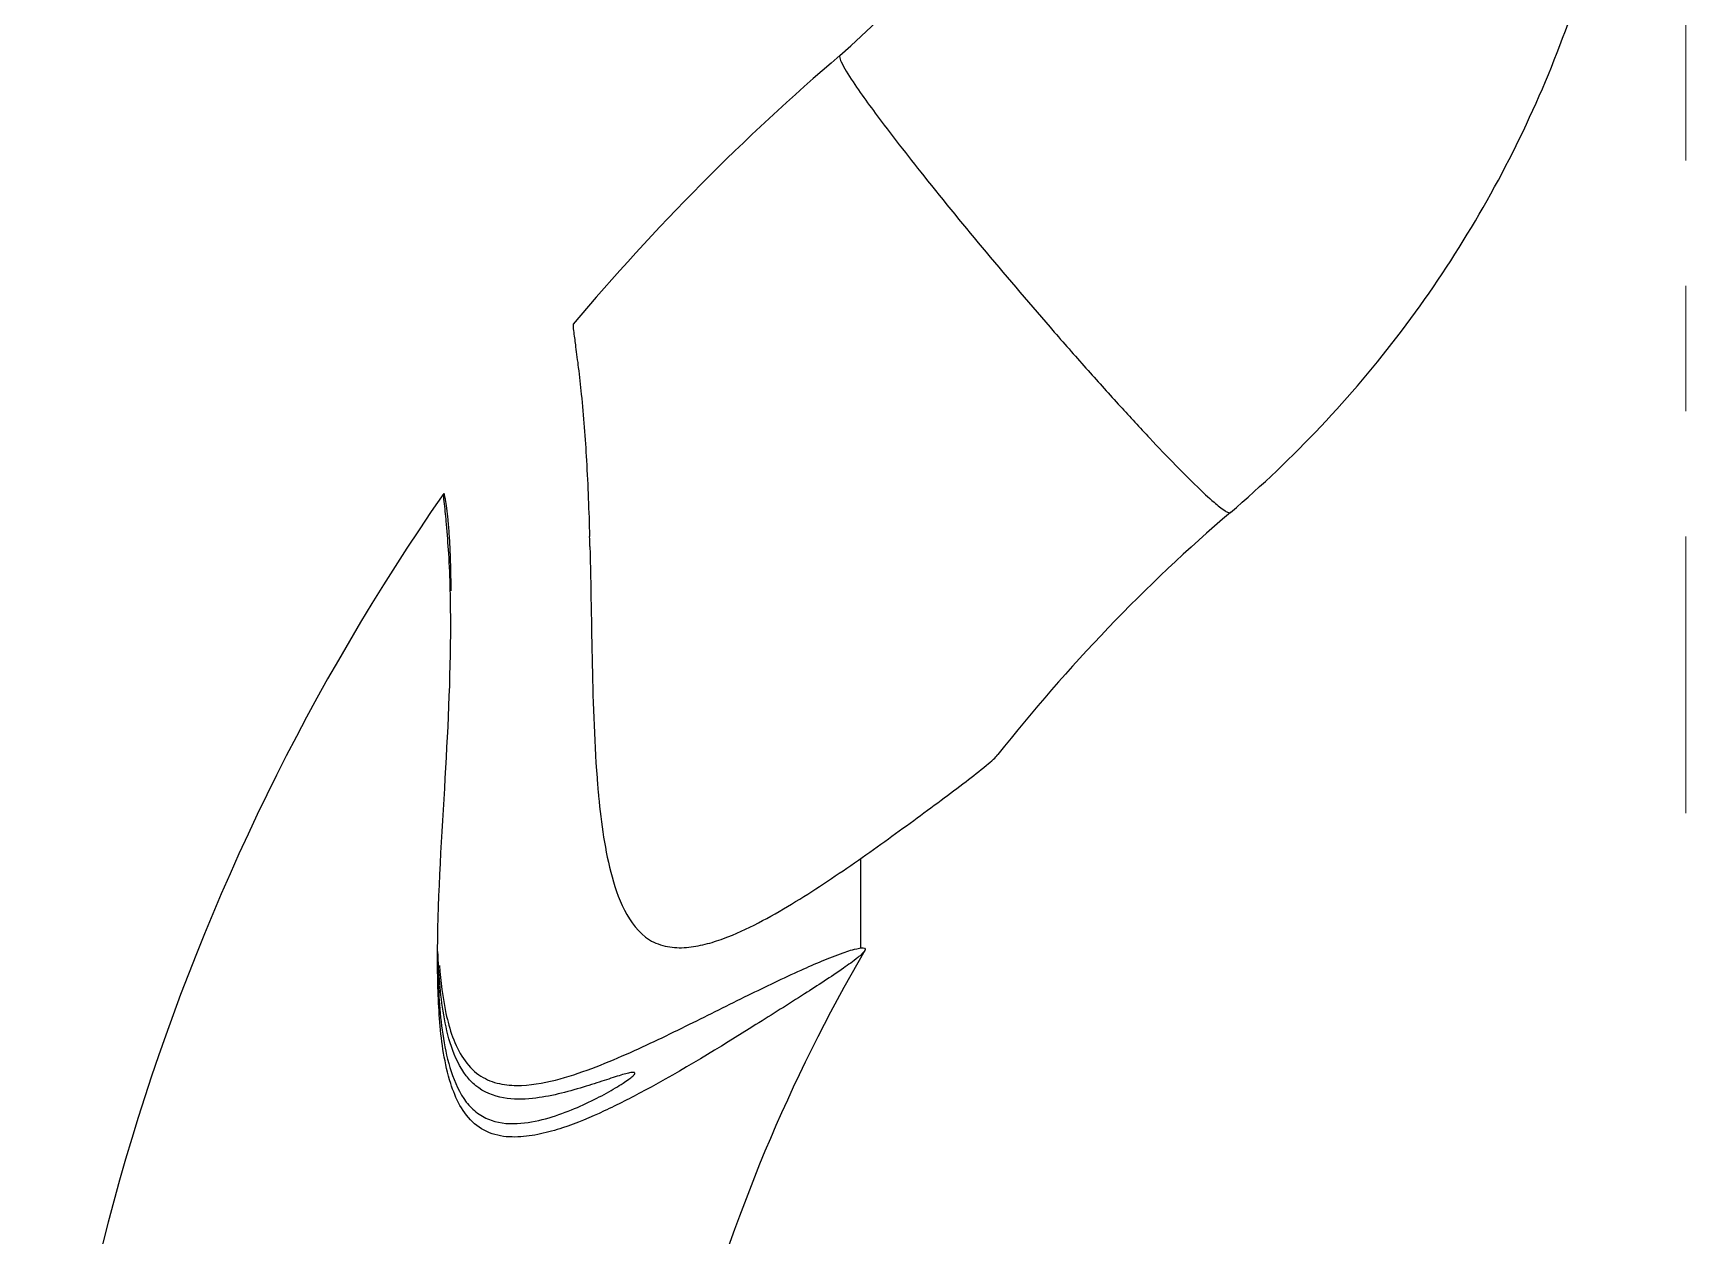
# Model space of a CAD drawing. Extents: x 2070 to 2860, y 0 to 579.
# Drawn here: x 2211.27 to 2244.27, y 186.51 to 210.52 of the extents above; entities that cross this region are included whole.
import ezdxf

# ---------------------------------------------------------------- set-up
doc = ezdxf.new("R2010")
doc.units = 0
doc.header["$LTSCALE"] = 10
doc.header["$MEASUREMENT"] = 0
doc.linetypes.add('CENTER', pattern=[2, 1.25, -0.25, 0.25, -0.25])
for name, color, linetype in [('1', 7, 'CONTINUOUS'), ('BODY', 7, 'CONTINUOUS'), ('DEF_LAYER_ASSEM_MEMBER', 7, 'CONTINUOUS')]:
    doc.layers.add(name, color=color, linetype=linetype)

msp = doc.modelspace()

# ---------------------------------------------------------------- linework, layer by layer
at = {"layer": '1', "color": 7, "linetype": 'Continuous'}
msp.add_line((2227.797, 192.256), (2227.797, 194.045), dxfattribs=at)
at = {"layer": 'BODY', "color": 1, "linetype": 'CENTER', "lineweight": 5}
msp.add_line((2244.269, 480.471), (2244.269, 194.946), dxfattribs=at)
at = {"layer": 'DEF_LAYER_ASSEM_MEMBER', "color": 7, "linetype": 'Continuous'}
for p, q in [((2227.38, 210.071), (2227.372, 210.047)), ((2222.055, 204.705), (2222.051, 204.686)), ((2219.468, 201.312), (2219.469, 201.327)), ((2227.883, 192.231), (2227.873, 192.201))]:
    msp.add_line(p, q, dxfattribs=at)
for centre, radius, start, end in [((2220.192, 218.5), 11.078, 310.4559, 356.9657), ((2257.353, 174.998), 46.136, 130.5156, 139.9181), ((2257.148, 175.153), 45.878, 145.2137, 179.9923), ((2257.35, 175.002), 34.131, 130.5199, 141.7822), ((2140.731, 198.149), 81.683, 1.48811, 1.62534), ((2193.324, 198.731), 26.284, 359.9804, 1.4591), ((2242.052, 197.127), 19.579, 184.7703, 185.0996), ((2257.136, 175.155), 33.866, 149.7755, 179.9934)]:
    msp.add_arc(centre, radius, start, end, dxfattribs=at)
for points, start_tangent, end_tangent in [([(2235.175, 200.948), (2238.59, 204.569), (2241.149, 208.836), (2242.733, 213.55), (2243.27, 218.493)], (0.760304, 0.649567), (0, 1)), ([(2227.372, 210.047), (2227.405, 209.94), (2227.505, 209.757)], (0, -1), (0.515642, -0.856804)), ([(2227.505, 209.757), (2228.084, 208.918), (2229.054, 207.663), (2230.296, 206.143), (2231.659, 204.547), (2232.333, 203.78), (2232.974, 203.068), (2233.564, 202.43), (2234.082, 201.888), (2234.515, 201.457), (2234.847, 201.151), (2235.07, 200.979), (2235.137, 200.946), (2235.175, 200.948)], (0.515642, -0.856804), (0.763787, 0.645468)), ([(2222.051, 204.686), (2222.064, 204.541), (2222.102, 204.255), (2222.156, 203.839), (2222.215, 203.307), (2222.318, 201.987), (2222.381, 200.466)], (0, -1), (0.028392, -0.999597)), ([(2219.6, 199.401), (2219.569, 200.129), (2219.524, 200.716), (2219.484, 201.119), (2219.468, 201.312)], (-0.026131, 0.999659), (0, 1)), ([(2219.469, 201.327), (2219.48, 201.3), (2219.499, 201.202), (2219.524, 201.037), (2219.55, 200.806), (2219.574, 200.518), (2219.593, 200.18), (2219.609, 199.387)], (0.583122, 0.812384), (-0.000043, -1)), ([(2222.386, 200.271), (2222.434, 197.905), (2222.542, 195.499)], (0.025998, -0.999662), (0.083202, -0.996533)), ([(2219.346, 192.007), (2219.488, 195.441), (2219.609, 198.722)], (-0.000006, 1), (0.000045, 1)), ([(2222.551, 195.387), (2222.646, 194.572), (2222.803, 193.771), (2223.076, 193.012), (2223.579, 192.419), (2223.935, 192.284), (2224.314, 192.267), (2224.689, 192.331), (2225.053, 192.444), (2225.75, 192.757), (2226.414, 193.132), (2227.053, 193.538), (2227.673, 193.958), (2228.273, 194.383), (2228.851, 194.802), (2229.399, 195.207), (2229.896, 195.582), (2230.302, 195.902), (2230.447, 196.026), (2230.534, 196.117)], (0.088929, -0.996038), (0.619815, 0.784748)), ([(2219.92, 189.705), (2219.622, 190.289), (2219.468, 190.919), (2219.354, 192.187)], (-0.610042, 0.792369), (-0.03068, 0.999529)), ([(2223.117, 190.138), (2224.377, 190.733), (2225.549, 191.314), (2226.605, 191.815), (2227.446, 192.16)], (0.915101, 0.403224), (0.944027, 0.329869)), ([(2227.446, 192.16), (2227.768, 192.252), (2227.883, 192.231)], (0.944027, 0.329869), (0, -1)), ([(2227.874, 192.203), (2227.824, 192.143), (2227.735, 192.064), (2227.45, 191.854)], (-0.505996, -0.862536), (-0.820712, -0.571342)), ([(2219.609, 189.553), (2219.392, 190.77), (2219.346, 192.007)], (-0.303973, 0.952681), (-0.000006, 1)), ([(2219.352, 191.796), (2219.463, 190.45), (2219.617, 189.789), (2219.92, 189.182)], (0.025521, -0.999674), (0.610042, -0.792369)), ([(2219.383, 191.906), (2219.514, 190.951), (2219.862, 190.049)], (0.075608, -0.997138), (0.557134, -0.830422)), ([(2227.45, 191.854), (2226.674, 191.341), (2225.702, 190.726), (2223.465, 189.403)], (-0.820712, -0.571342), (-0.880432, -0.474173)), ([(2220.171, 189.725), (2220.534, 189.56), (2220.927, 189.513), (2221.698, 189.621), (2222.425, 189.853), (2223.117, 190.138)], (0.81858, -0.574392), (0.915101, 0.403224)), ([(2219.862, 190.049), (2220.171, 189.725)], (0.557134, -0.830422), (0.81858, -0.574392)), ([(2219.92, 189.182), (2220.143, 188.961), (2220.416, 188.817), (2221.011, 188.758), (2221.572, 188.869), (2222.08, 189.051), (2222.528, 189.259), (2222.9, 189.464), (2223.048, 189.556), (2223.165, 189.636), (2223.245, 189.701), (2223.282, 189.746)], (0.610042, -0.792369), (0.398009, 0.917382)), ([(2223.282, 189.746), (2223.284, 189.761), (2223.275, 189.77), (2223.254, 189.773), (2223.224, 189.772), (2223.133, 189.754), (2223.007, 189.719), (2222.852, 189.67), (2222.673, 189.612), (2222.474, 189.547), (2222.256, 189.479), (2221.242, 189.253), (2220.663, 189.263), (2220.108, 189.508)], (0.398009, 0.917382), (-0.771411, 0.636338)), ([(2220.085, 188.747), (2219.609, 189.553)], (-0.761083, 0.648654), (-0.303973, 0.952681)), ([(2220.108, 189.508), (2219.92, 189.705)], (-0.771411, 0.636338), (-0.610042, 0.792369)), ([(2223.465, 189.403), (2222.674, 189.003), (2221.84, 188.667), (2221.402, 188.546), (2220.949, 188.485), (2220.492, 188.532), (2220.085, 188.747)], (-0.880432, -0.474173), (-0.761083, 0.648654))]:
    msp.add_spline(points, degree=3, dxfattribs=dict(at, start_tangent=start_tangent, end_tangent=end_tangent))

doc.saveas('drawing.dxf')
